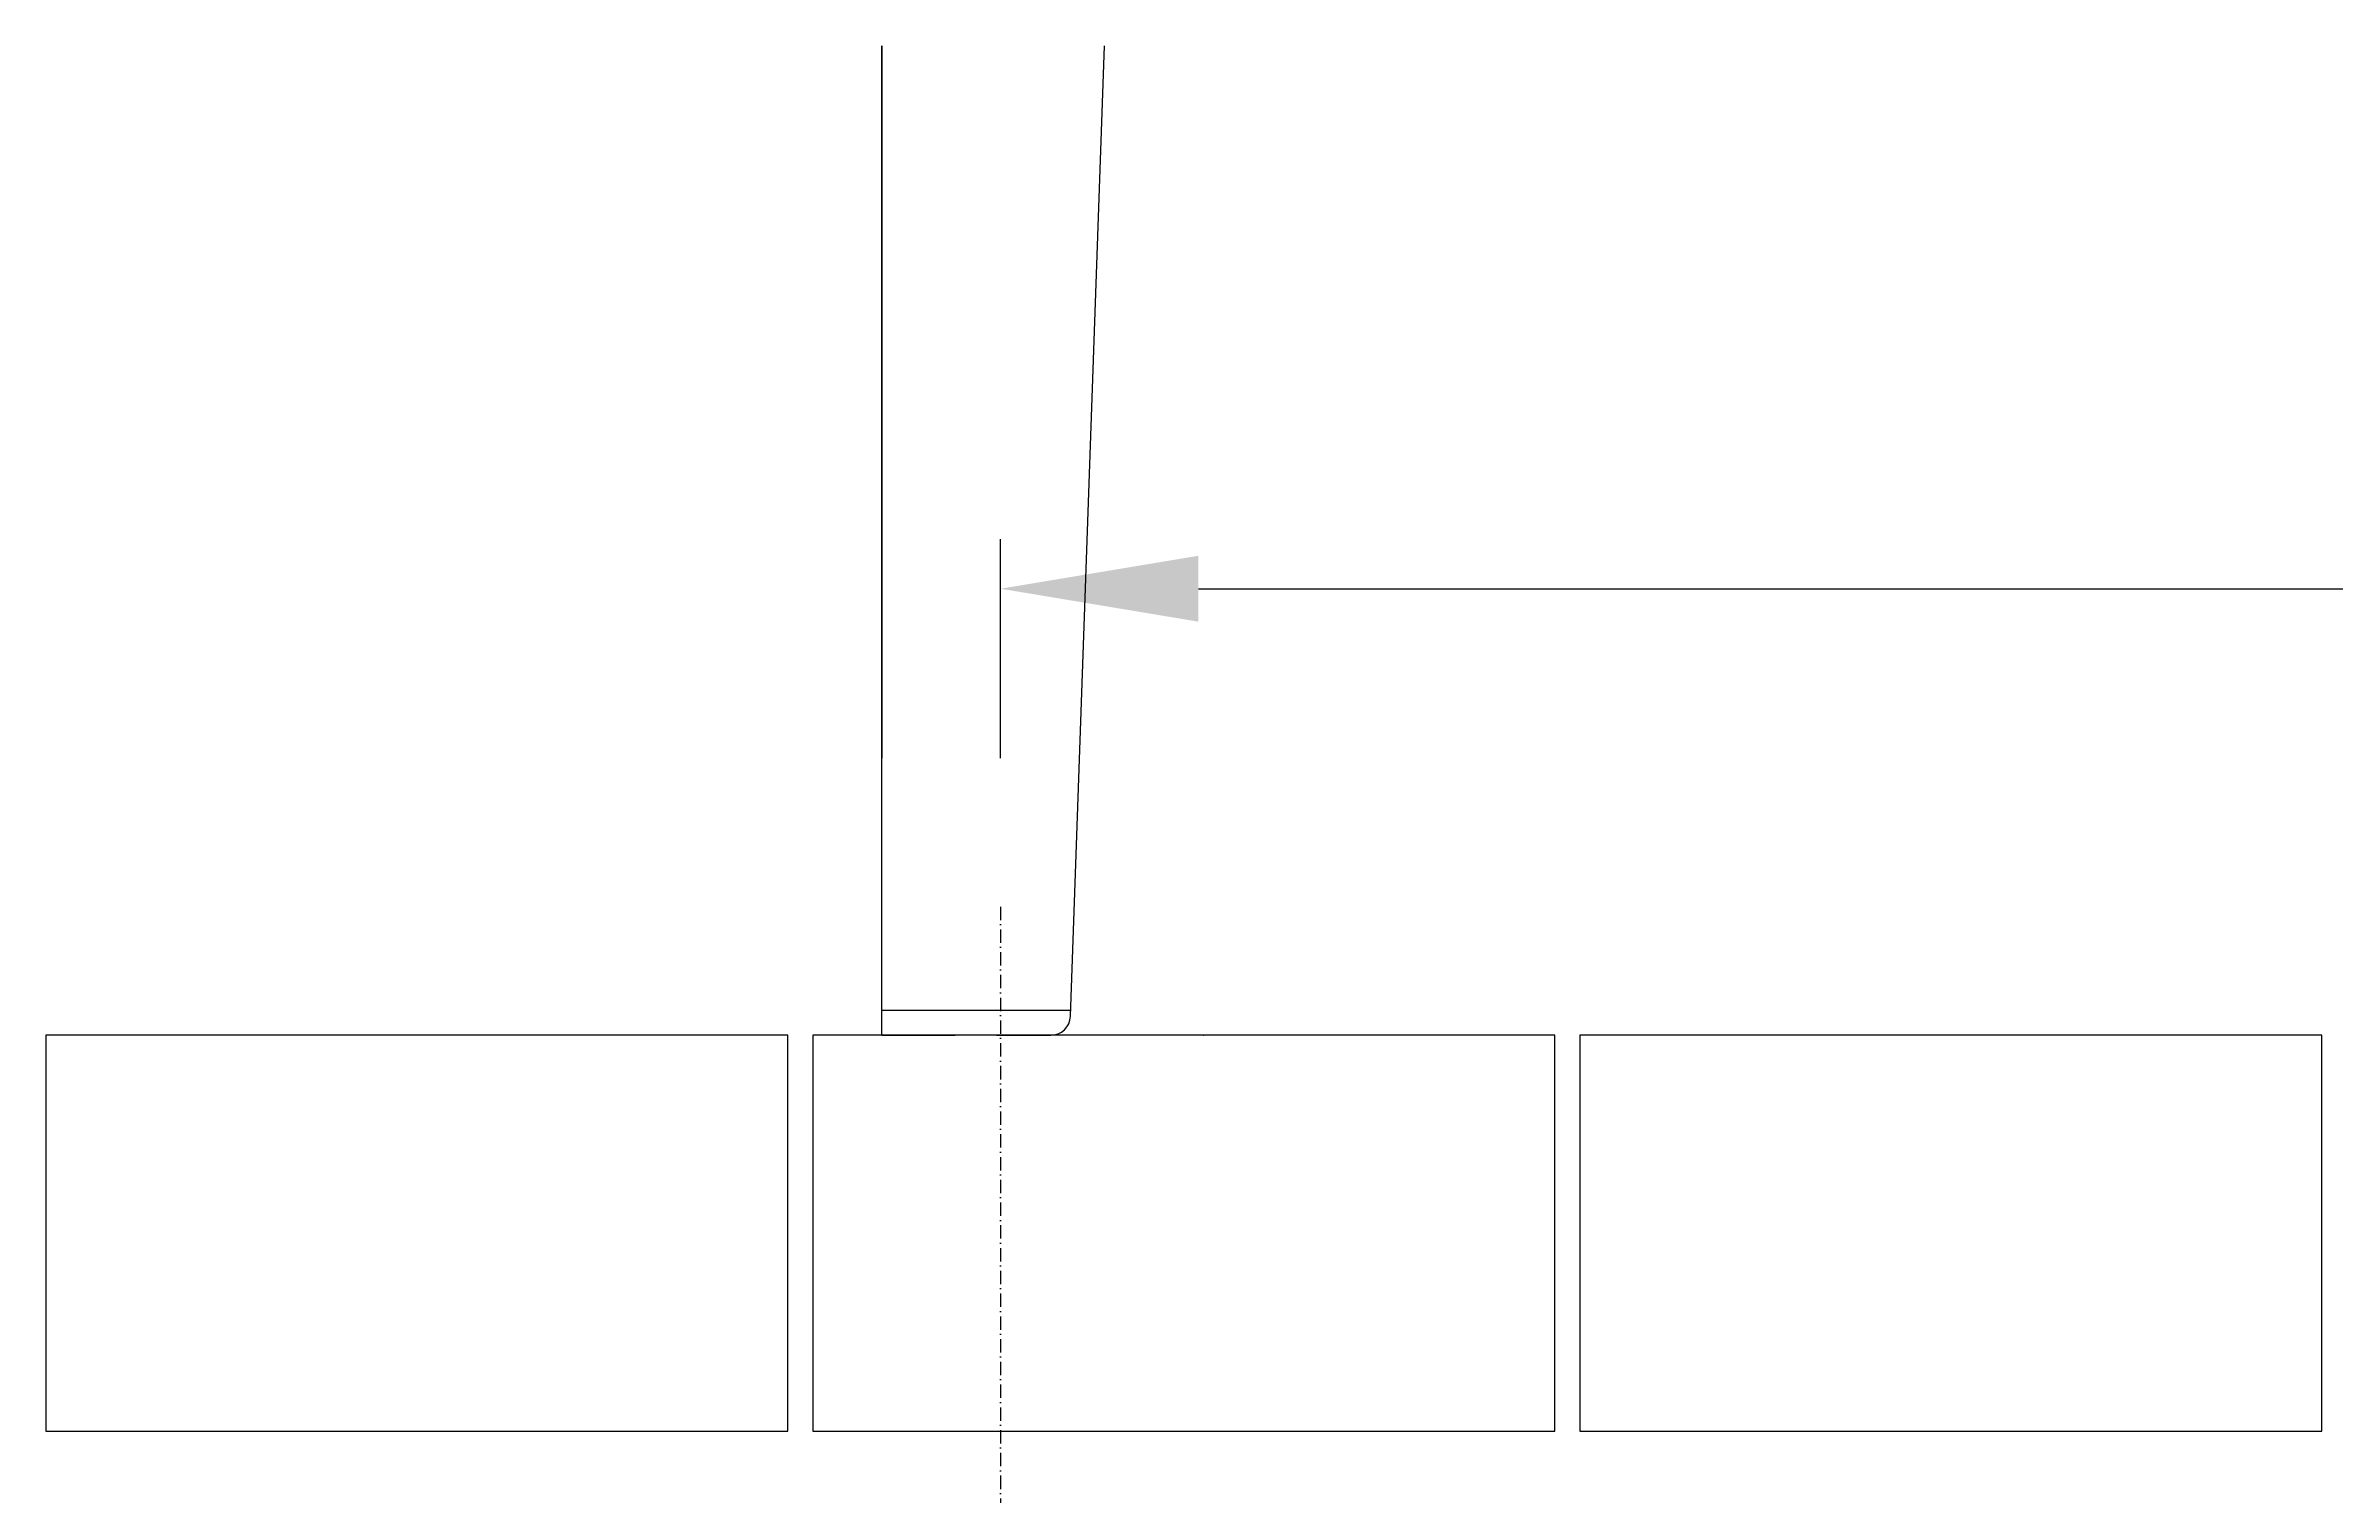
# Model space of a CAD drawing. Header units: millimetres. Extents: x 28102 to 34042, y 7360 to 11560.
# Drawn here: x 29160.4 to 29622.9, y 9792 to 10084.7 of the extents above; entities that cross this region are included whole.
import ezdxf
from ezdxf.lldxf.tags import DXFTag

# ---------------------------------------------------------------- set-up
doc = ezdxf.new("R2010")
doc.units = ezdxf.units.MM
doc.header["$LTSCALE"] = 0.3
doc.linetypes.add('DashDot', pattern=[15, 9, -3, 0, -3])
doc.styles.add('SEACAD_Arial', font='arial.ttf', dxfattribs={"width": 0.8})
tags = doc.linetypes.add('HIDDEN2', pattern=[4.7625, 3.175, -1.5875]).pattern_tags.tags
tags[6:7] = [DXFTag(74, 4), DXFTag(75, 0), DXFTag(340, '0'), DXFTag(46, 0.0), DXFTag(50, 0.0), DXFTag(44, 0.0), DXFTag(45, 0.0)]
tags[4:5] = [DXFTag(74, 4), DXFTag(75, 0), DXFTag(340, '0'), DXFTag(46, 0.0), DXFTag(50, 0.0), DXFTag(44, 0.0), DXFTag(45, 0.0)]
doc.dimstyles.new('ISO-25', dxfattribs={"dimtxt": 1.6, "dimasz": 2, "dimexe": 0.5, "dimexo": 1.5, "dimtad": 1, "dimdec": 0, "dimtxsty": 'SEACAD_Arial', "dimcen": 2, "dimadec": 0, "dimazin": 0, "dimtfac": 1, "dimtdec": 0, "dimtmove": 0, "dimatfit": 3, "dimfxl": 1, "dimarcsym": 0})

# ---------------------------------------------------------------- blocks, each defined once
blk = doc.blocks.new('*D145')
at = {"color": 0, "lineweight": -2, "transparency": 16777216}
for p, q in [((29353.33, 9940.74), (29353.33, 9985)), ((29988.33, 9940.74), (29988.33, 9985)), ((29393.33, 9975), (29948.33, 9975))]:
    blk.add_line(p, q, dxfattribs=at)
at = {"color": 0, "transparency": 16777216}
for points in [[(29393.33, 9981.67), (29393.33, 9968.34), (29353.33, 9975)], [(29948.33, 9981.67), (29948.33, 9968.34), (29988.33, 9975)]]:
    blk.add_solid(points, dxfattribs=at)
at = {"layer": 'Defpoints', "color": 0, "transparency": 16777216}
for p in [(29988.33, 9975), (29353.33, 9910.74), (29988.33, 9910.74)]:
    blk.add_point(p, dxfattribs=at)
at = {"color": 0, "transparency": 16777216, "insert": (29670.83, 10003.85), "char_height": 32, "attachment_point": 5, "style": 'SEACAD_Arial'}
blk.add_mtext('635', dxfattribs=at)

msp = doc.modelspace()

# ---------------------------------------------------------------- linework, layer by layer
at = {"color": 7, "linetype": 'Continuous'}
for p, q in [((29329.31, 10084.74), (29329.31, 9940.74)), ((29329.33, 9884.74), (29329.33, 10084.74)), ((29367.46, 9888.6), (29374.31, 10084.74)), ((29310.37, 9884.74), (29160.37, 9884.74)), ((29160.37, 9884.74), (29160.37, 9804.74)), ((29310.37, 9804.74), (29310.37, 9884.74)), ((29465.37, 9884.74), (29315.37, 9884.74)), ((29315.37, 9884.74), (29315.37, 9804.74)), ((29329.33, 9884.74), (29336.06, 9884.74)), ((29336.06, 9884.74), (29344.13, 9884.74)), ((29352.53, 9884.74), (29363.47, 9884.74)), ((29465.37, 9804.74), (29465.37, 9884.74)), ((29620.37, 9884.74), (29470.37, 9884.74)), ((29470.37, 9884.74), (29470.37, 9804.74)), ((29620.37, 9804.74), (29620.37, 9884.74)), ((29160.37, 9804.74), (29310.37, 9804.74)), ((29315.37, 9804.74), (29465.37, 9804.74)), ((29470.37, 9804.74), (29620.37, 9804.74))]:
    msp.add_line(p, q, dxfattribs=at)
at = {"linetype": 'DashDot', "lineweight": 30}
msp.add_line((29353.33, 9910.74), (29353.33, 9700.08), dxfattribs=at)
at = {"linetype": 'HIDDEN2'}
msp.add_line((29367.5, 9889.74), (29329.5, 9889.74), dxfattribs=at)
for p, q in [((29374.85, 9884.74), (29334.83, 9884.74)), ((29160.37, 9804.74), (29302.31, 9804.74))]:
    msp.add_line(p, q)
at = {"color": 7, "linetype": 'Continuous'}
msp.add_circle((29394.31, 9884.74), 0.01, dxfattribs=at)
msp.add_arc((29363.47, 9888.74), 4, 270, 358, dxfattribs=at)

# ---------------------------------------------------------------- dimensions: what is measured, and where the dimension line sits
dim = msp.add_linear_dim(base=(29988.33, 9975), p1=(29353.33, 9910.74), p2=(29988.33, 9910.74), dimstyle='ISO-25')
dim.commit()
dim.dimension.update_dxf_attribs({"geometry": '*D145', "text_midpoint": (29670.83, 10003.85)})

doc.saveas('drawing.dxf')
